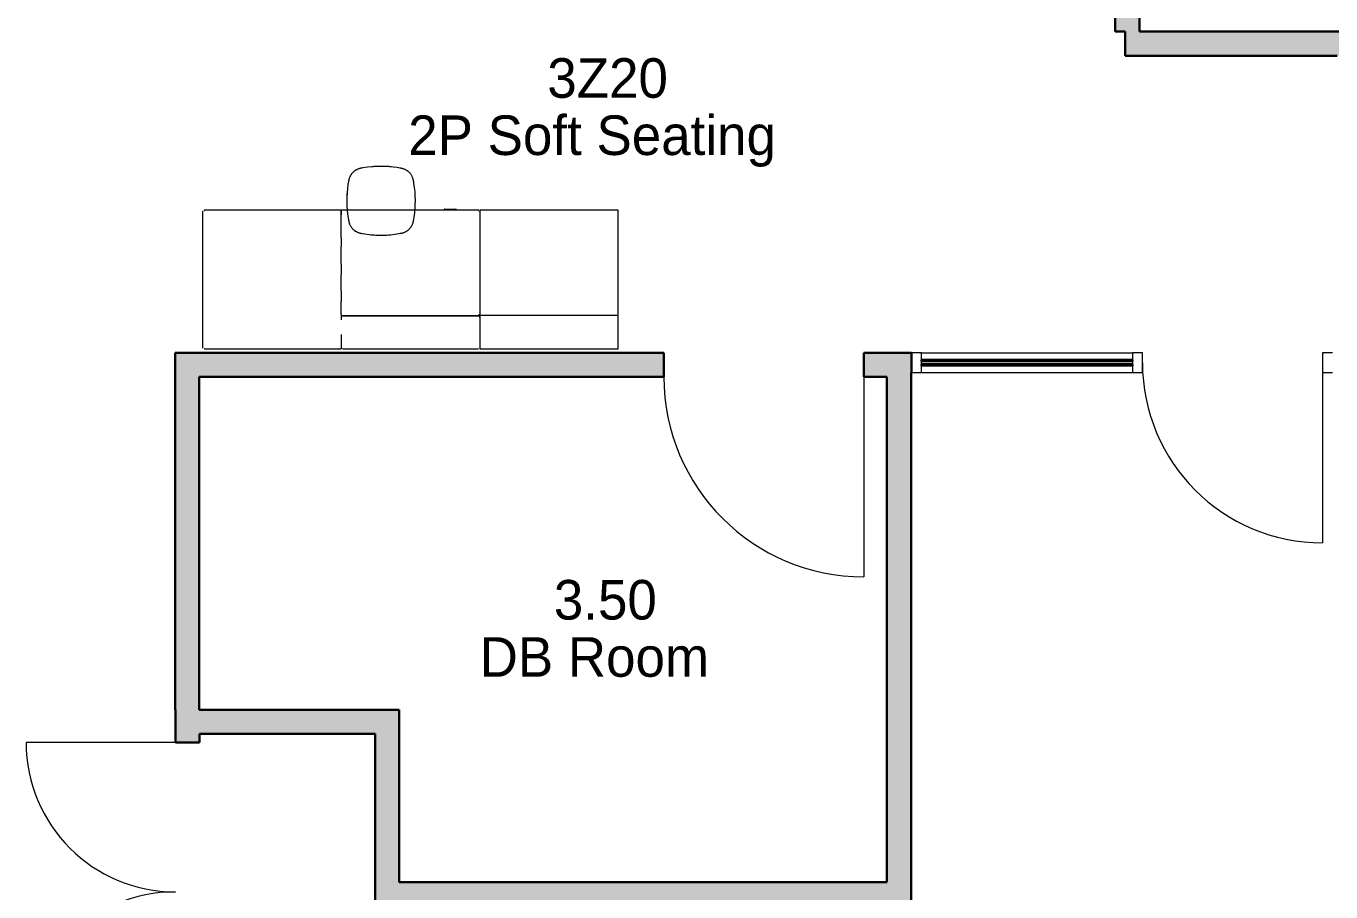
# Model space of a CAD drawing. Header units: millimetres. Extents: x 155927 to 317870, y -36033 to 97293.
# Drawn here: x 161998 to 168592, y 24185 to 28558 of the extents above; entities that cross this region are included whole.
import ezdxf

# ---------------------------------------------------------------- set-up
doc = ezdxf.new("R2010")
doc.units = ezdxf.units.MM
doc.header["$MEASUREMENT"] = 0
for name, color, linetype, lineweight in [('A-AREA-IDEN', 7, 'CONTINUOUS', 9), ('A-DETL-THIN', 8, 'CONTINUOUS', 9), ('A-DOOR', 4, 'CONTINUOUS', 9), ('A-GLAZ-CURT', 7, 'CONTINUOUS', 9), ('A-GLAZ-CWMG', 7, 'CONTINUOUS', 9), ('A-WALL', 7, 'CONTINUOUS', 9), ('A-WALL-PATT', 7, 'CONTINUOUS', 9), ('I-FURN', 8, 'CONTINUOUS', 9), ('I-WALL', 7, 'CONTINUOUS', 9)]:
    doc.layers.add(name, color=color, linetype=linetype, lineweight=lineweight)
doc.styles.add('Century Gothic', font='GOTHIC.TTF', dxfattribs={"height": 200})

msp = doc.modelspace()

# ---------------------------------------------------------------- hatches: boundary and pattern name
at = {"layer": 'A-GLAZ-CURT'}
h = msp.add_hatch(color=256, dxfattribs=at)
h.paths.add_polyline_path([(166799.8, 26843.6), (166799.8, 26849.6), (166522.8, 26849.6), (166522.8, 26843.6)], flags=0)
h.paths.add_polyline_path([(166522.8, 26865.6), (166799.8, 26865.6), (166799.8, 26871.6), (166522.8, 26871.6)], flags=0)
h = msp.add_hatch(color=256, dxfattribs=at)
h.paths.add_polyline_path([(166799.8, 26843.6), (167589.8, 26843.6), (167589.8, 26849.6), (166799.8, 26849.6)], flags=0)
h.paths.add_polyline_path([(167589.8, 26865.6), (167589.8, 26871.6), (166799.8, 26871.6), (166799.8, 26865.6), (167300.5, 26865.6)], flags=0)
at = {"layer": 'A-WALL-PATT'}
h = msp.add_hatch(color=256, dxfattribs=at)
h.paths.add_polyline_path([(167552.4, 28529.6), (167624.4, 28529.6), (167624.4, 33185.6), (167502.4, 33185.6), (167502.4, 28529.6)], flags=0)
h.paths.add_polyline_path([(167624.4, 34095.6), (167624.4, 34245.6), (167502.4, 34245.6), (167502.4, 34095.6)], flags=0)
for points in [[(168661.9, 28407.6), (168674.4, 28407.6), (168674.4, 28529.6), (167552.4, 28529.6), (167552.4, 28407.6), (168624.4, 28407.6)], [(166472.8, 26805.6), (166472.8, 26907.6), (166470.8, 26907.6), (166470.8, 26805.6)], [(162750.8, 25104.6), (162872.8, 25104.6), (162872.8, 26785.6), (162750.8, 26785.6), (162750.8, 25435.9)], [(166470.8, 24233.6), (166470.8, 26785.6), (166348.8, 26785.6), (166348.8, 24233.6)], [(163762, 24982.6), (163884, 24982.6), (163884, 25104.6), (162874.8, 25104.6), (162874.8, 24982.6)], [(163762, 23382.6), (163884, 23382.6), (163884, 24982.6), (163762, 24982.6)], [(166348.8, 24131.6), (166470.8, 24131.6), (166470.8, 24233.6), (163884, 24233.6), (163884, 24131.6), (164894.8, 24131.6)]]:
    msp.add_hatch(color=256, dxfattribs=at).paths.add_polyline_path(points, flags=0)
h = msp.add_hatch(color=256, dxfattribs=at)
h.paths.add_polyline_path([(166470.8, 26785.6), (166470.8, 26907.6), (166231.3, 26907.6), (166231.3, 26785.6), (166348.8, 26785.6)], flags=0)
h.paths.add_polyline_path([(165195.5, 26785.6), (165221.3, 26785.6), (165221.3, 26907.6), (162750.8, 26907.6), (162750.8, 26785.6), (165045.1, 26785.6)], flags=0)
h = msp.add_hatch(color=256, dxfattribs=at)
h.paths.add_polyline_path([(162874.8, 23260.6), (162874.8, 23429.6), (162752.8, 23429.6), (162752.8, 23260.6)], flags=0)
h.paths.add_polyline_path([(162874.8, 24939.6), (162874.8, 25104.6), (162752.8, 25104.6), (162752.8, 24939.6)], flags=0)

# ---------------------------------------------------------------- linework, layer by layer
at = {"layer": 'A-DETL-THIN'}
for p, q in [((164990.8, 27627.2), (164290.8, 27627.2)), ((164290.8, 27627.2), (164290.8, 27096.7)), ((164990.8, 27096.7), (164990.8, 27627.2)), ((164990.8, 27096.7), (164290.8, 27096.7)), ((164290.8, 27096.7), (164290.8, 26927.2)), ((164990.8, 26927.2), (164990.8, 27096.7)), ((164290.8, 26927.2), (164990.8, 26927.2))]:
    msp.add_line(p, q, dxfattribs=at)
at = {"layer": 'A-DOOR', "lineweight": 20}
msp.add_line((168549.8, 26857.6), (168549.8, 25947.6), dxfattribs=at)
at = {"layer": 'A-DOOR'}
for p, q in [((166231.3, 26785.6), (166231.3, 25775.6)), ((162752.8, 24939.6), (161997.8, 24939.6))]:
    msp.add_line(p, q, dxfattribs=at)
for centre, radius, start, end in [((168549.8, 26857.6), 910, 180, 270), ((166231.3, 26785.6), 1010, 180, 270), ((162752.8, 24939.6), 755, 180, 270), ((162752.8, 23429.6), 755, 90, 180)]:
    msp.add_arc(centre, radius, start, end, dxfattribs=at)
at = {"layer": 'A-GLAZ-CURT', "lineweight": 30}
for p, q in [((166799.8, 26871.6), (166522.8, 26871.6)), ((166522.8, 26871.6), (166522.8, 26865.6)), ((166522.8, 26865.6), (166799.8, 26865.6)), ((166799.8, 26849.6), (166522.8, 26849.6)), ((166522.8, 26849.6), (166522.8, 26843.6)), ((166522.8, 26843.6), (166799.8, 26843.6)), ((167589.8, 26871.6), (166799.8, 26871.6)), ((166799.8, 26871.6), (166799.8, 26865.6)), ((166799.8, 26865.6), (166799.8, 26871.6)), ((166799.8, 26865.6), (167589.8, 26865.6)), ((167589.8, 26849.6), (166799.8, 26849.6)), ((166799.8, 26849.6), (166799.8, 26843.6)), ((166799.8, 26843.6), (166799.8, 26849.6)), ((166799.8, 26843.6), (167589.8, 26843.6)), ((167589.8, 26865.6), (167589.8, 26871.6)), ((167589.8, 26843.6), (167589.8, 26849.6))]:
    msp.add_line(p, q, dxfattribs=at)
at = {"layer": 'A-GLAZ-CWMG', "lineweight": 20, "extrusion": (0, 0, -1)}
for p, q in [((166522.8, 26907.6), (166472.8, 26907.6)), ((166472.8, 26907.6), (166472.8, 26807.6)), ((166522.8, 26807.6), (166522.8, 26907.6)), ((167639.8, 26907.6), (167589.8, 26907.6)), ((167589.8, 26907.6), (167589.8, 26807.6)), ((167639.8, 26807.6), (167639.8, 26907.6)), ((166472.8, 26807.6), (166522.8, 26807.6)), ((167589.8, 26807.6), (167639.8, 26807.6))]:
    msp.add_line(p, q, dxfattribs=at)
at = {"layer": 'A-GLAZ-CWMG'}
for p, q in [((166522.8, 26907.6), (166799.8, 26907.6)), ((166799.8, 26907.6), (167589.8, 26907.6)), ((166522.8, 26807.6), (166799.8, 26807.6)), ((166799.8, 26807.6), (167589.8, 26807.6))]:
    msp.add_line(p, q, dxfattribs=at)
at = {"layer": 'A-GLAZ-CWMG', "lineweight": 20}
for p, q in [((168599.8, 26907.6), (168549.8, 26907.6)), ((168549.8, 26907.6), (168549.8, 26807.6)), ((168549.8, 26807.6), (168599.8, 26807.6))]:
    msp.add_line(p, q, dxfattribs=at)
at = {"layer": 'A-WALL', "lineweight": 30}
for p, q in [((165221.3, 26907.6), (162750.8, 26907.6)), ((162750.8, 26907.6), (162750.8, 26785.6)), ((165221.3, 26785.6), (165221.3, 26907.6)), ((166470.8, 26907.6), (166231.3, 26907.6)), ((166231.3, 26907.6), (166231.3, 26785.6)), ((162750.8, 26785.6), (162750.8, 25104.6)), ((162872.8, 26785.6), (165221.3, 26785.6)), ((162872.8, 25104.6), (162872.8, 26785.6)), ((166231.3, 26785.6), (166348.8, 26785.6)), ((166348.8, 26785.6), (166348.8, 24233.6)), ((166470.8, 26785.6), (166470.8, 26805.6)), ((166470.8, 24233.6), (166470.8, 26785.6)), ((162750.8, 25104.6), (162752.8, 25104.6))]:
    msp.add_line(p, q, dxfattribs=at)
at = {"layer": 'I-FURN'}
for p, q in [((163663.3, 27829.5), (163660.7, 27827.9)), ((163665.9, 27831.1), (163663.3, 27829.5)), ((163668.6, 27832.5), (163665.9, 27831.1)), ((163671.3, 27833.8), (163668.6, 27832.5)), ((163674.1, 27835), (163671.3, 27833.8)), ((163677, 27836.1), (163674.1, 27835)), ((163679.8, 27837.1), (163677, 27836.1)), ((163682.8, 27838), (163679.8, 27837.1)), ((163685.7, 27838.8), (163682.8, 27838)), ((163688.7, 27839.4), (163685.7, 27838.8)), ((163701.5, 27841.7), (163688.7, 27839.4)), ((163722.9, 27844.9), (163701.5, 27841.7)), ((163744.4, 27847.2), (163722.9, 27844.9)), ((163766, 27848.6), (163744.4, 27847.2)), ((163787.6, 27849.2), (163766, 27848.6)), ((163809.3, 27848.9), (163787.6, 27849.2)), ((163830.9, 27847.8), (163809.3, 27848.9)), ((163852.4, 27845.8), (163830.9, 27847.8)), ((163873.8, 27842.9), (163852.4, 27845.8)), ((163895.1, 27839.1), (163873.8, 27842.9)), ((163896.9, 27838.8), (163895.1, 27839.1)), ((163899.8, 27838.1), (163896.9, 27838.8)), ((163902.8, 27837.2), (163899.8, 27838.1)), ((163905.7, 27836.3), (163902.8, 27837.2)), ((163908.5, 27835.2), (163905.7, 27836.3)), ((163911.3, 27834), (163908.5, 27835.2)), ((163914.1, 27832.8), (163911.3, 27834)), ((163916.8, 27831.4), (163914.1, 27832.8)), ((163919.5, 27829.9), (163916.8, 27831.4)), ((163922, 27828.2), (163919.5, 27829.9)), ((163628.4, 27779.3), (163624.7, 27758.1)), ((163628.8, 27781.2), (163628.4, 27779.3)), ((163629.5, 27784.2), (163628.8, 27781.2)), ((163630.4, 27787.1), (163629.5, 27784.2)), ((163631.3, 27790), (163630.4, 27787.1)), ((163632.4, 27792.8), (163631.3, 27790)), ((163633.6, 27795.7), (163632.4, 27792.8)), ((163634.9, 27798.4), (163633.6, 27795.7)), ((163636.3, 27801.1), (163634.9, 27798.4)), ((163637.8, 27803.8), (163636.3, 27801.1)), ((163639.4, 27806.3), (163637.8, 27803.8)), ((163641.1, 27808.9), (163639.4, 27806.3)), ((163643, 27811.3), (163641.1, 27808.9)), ((163644.9, 27813.7), (163643, 27811.3)), ((163646.9, 27816), (163644.9, 27813.7)), ((163649, 27818.2), (163646.9, 27816)), ((163651.2, 27820.3), (163649, 27818.2)), ((163653.4, 27822.3), (163651.2, 27820.3)), ((163655.8, 27824.3), (163653.4, 27822.3)), ((163658.2, 27826.1), (163655.8, 27824.3)), ((163660.7, 27827.9), (163658.2, 27826.1)), ((163924.6, 27826.5), (163922, 27828.2)), ((163927, 27824.7), (163924.6, 27826.5)), ((163929.4, 27822.8), (163927, 27824.7)), ((163931.7, 27820.8), (163929.4, 27822.8)), ((163933.9, 27818.7), (163931.7, 27820.8)), ((163936, 27816.5), (163933.9, 27818.7)), ((163938.1, 27814.3), (163936, 27816.5)), ((163940, 27811.9), (163938.1, 27814.3)), ((163941.9, 27809.5), (163940, 27811.9)), ((163943.6, 27807), (163941.9, 27809.5)), ((163945.3, 27804.5), (163943.6, 27807)), ((163946.8, 27801.8), (163945.3, 27804.5)), ((163948.3, 27799.2), (163946.8, 27801.8)), ((163949.6, 27796.4), (163948.3, 27799.2)), ((163950.9, 27793.6), (163949.6, 27796.4)), ((163952, 27790.8), (163950.9, 27793.6)), ((163953, 27787.9), (163952, 27790.8)), ((163953.9, 27785), (163953, 27787.9)), ((163954.6, 27782), (163953.9, 27785)), ((163955.3, 27779.1), (163954.6, 27782)), ((163958, 27764.2), (163955.3, 27779.1)), ((163961.1, 27743), (163958, 27764.2)), ((163619.8, 27715.5), (163618.6, 27694)), ((163621.8, 27736.9), (163619.8, 27715.5)), ((163624.7, 27758.1), (163621.8, 27736.9)), ((163963.4, 27721.6), (163961.1, 27743)), ((163964.8, 27700.2), (163963.4, 27721.6)), ((163965.3, 27678.7), (163964.8, 27700.2)), ((163618.6, 27694), (163618.3, 27672.5)), ((163618.3, 27672.5), (163618.8, 27651)), ((163618.8, 27651), (163620.2, 27629.6)), ((163961.9, 27614.4), (163963.9, 27635.7)), ((163963.9, 27635.7), (163965, 27657.2)), ((163965, 27657.2), (163965.3, 27678.7)), ((164110.8, 27632.2), (164110.8, 27627.2)), ((164111.9, 27632.2), (164110.8, 27632.2)), ((164110.8, 27632.2), (164170.8, 27632.2)), ((164170.8, 27632.2), (164169.8, 27632.2)), ((164170.8, 27627.2), (164170.8, 27632.2)), ((162890.8, 27618.6), (162890.9, 27618.9)), ((162890.8, 27618.2), (162890.8, 27618.6)), ((162890.8, 27217.2), (162890.8, 27618.4)), ((162890.9, 27619.6), (162891, 27620)), ((162890.9, 27619.3), (162890.9, 27619.6)), ((162890.9, 27618.9), (162890.9, 27619.3)), ((162891, 27620), (162891.1, 27620.3)), ((162891.1, 27620.3), (162891.2, 27620.7)), ((162891.2, 27620.7), (162891.3, 27621)), ((162891.3, 27621), (162891.4, 27621.4)), ((162891.4, 27621.4), (162891.5, 27621.7)), ((162891.5, 27621.7), (162891.7, 27622)), ((162891.7, 27622), (162891.8, 27622.4)), ((162891.8, 27622.4), (162892, 27622.7)), ((162897.6, 27626.9), (162897.9, 27627)), ((162897.9, 27627), (162898.3, 27627.1)), ((162898.3, 27627.1), (162898.7, 27627.1)), ((164285.8, 27627.2), (162898.6, 27627.2)), ((162898.7, 27627.1), (162899, 27627.2)), ((162899, 27627.2), (162899.4, 27627.2)), ((162899.4, 27627.2), (162899.7, 27627.2)), ((163590.8, 27627.2), (162899.8, 27627.2)), ((163590.8, 27627.2), (163590.8, 27619.4)), ((163620.7, 27627.2), (163590.8, 27627.2)), ((163590.8, 27619.4), (163590.8, 27627.2)), ((163590.8, 27619.4), (163590.8, 27605.1)), ((163590.8, 27487.8), (163590.8, 27619.4)), ((163620.2, 27629.6), (163622.5, 27608.2)), ((163622.5, 27608.2), (163625.6, 27587)), ((163625.6, 27587), (163628.4, 27571.6)), ((163628.4, 27571.6), (163629, 27568.7)), ((163629, 27568.7), (163629.8, 27565.7)), ((163629.8, 27565.7), (163630.7, 27562.8)), ((163953.3, 27564.3), (163954.2, 27567.2)), ((163954.2, 27567.2), (163954.9, 27570.1)), ((163954.9, 27570.1), (163955.3, 27571.9)), ((163955.3, 27571.9), (163959, 27593.1)), ((163959, 27593.1), (163961.9, 27614.4)), ((164281.8, 27627.2), (163962.4, 27627.2)), ((164115.8, 27629.7), (164115.8, 27627.2)), ((164165.8, 27627.2), (164165.8, 27629.7)), ((164281.8, 27627.2), (164282.2, 27627.2)), ((164282.2, 27627.2), (164282.6, 27627.2)), ((164282.6, 27627.2), (164282.9, 27627.1)), ((164282.9, 27627.1), (164283.3, 27627.1)), ((164283.3, 27627.1), (164283.6, 27627)), ((164283.6, 27627), (164284, 27626.9)), ((164289.6, 27622.8), (164289.8, 27622.4)), ((164289.8, 27622.4), (164289.9, 27622.1)), ((164289.9, 27622.1), (164290.1, 27621.8)), ((164290.1, 27621.8), (164290.2, 27621.5)), ((164290.2, 27621.5), (164290.3, 27621.1)), ((164290.3, 27621.1), (164290.5, 27620.8)), ((164290.5, 27620.8), (164290.6, 27620.4)), ((164290.6, 27620.4), (164290.6, 27620.1)), ((164290.6, 27620.1), (164290.7, 27619.7)), ((164290.7, 27619.7), (164290.8, 27619.4)), ((164290.8, 27619.4), (164290.8, 27619)), ((164290.8, 27619), (164290.8, 27618.7)), ((163630.7, 27562.8), (163631.7, 27559.9)), ((163631.7, 27559.9), (163632.8, 27557.1)), ((163632.8, 27557.1), (163634, 27554.3)), ((163634, 27554.3), (163635.4, 27551.6)), ((163635.4, 27551.6), (163636.8, 27548.9)), ((163636.8, 27548.9), (163638.4, 27546.3)), ((163638.4, 27546.3), (163640, 27543.7)), ((163640, 27543.7), (163641.8, 27541.2)), ((163641.8, 27541.2), (163643.6, 27538.8)), ((163643.6, 27538.8), (163645.6, 27536.4)), ((163645.6, 27536.4), (163647.6, 27534.2)), ((163647.6, 27534.2), (163649.8, 27532)), ((163649.8, 27532), (163652, 27529.9)), ((163652, 27529.9), (163654.3, 27527.9)), ((163654.3, 27527.9), (163656.7, 27526)), ((163656.7, 27526), (163659.1, 27524.2)), ((163659.1, 27524.2), (163661.6, 27522.5)), ((163661.6, 27522.5), (163664.2, 27520.9)), ((163664.2, 27520.9), (163666.9, 27519.4)), ((163666.9, 27519.4), (163669.6, 27518)), ((163669.6, 27518), (163672.3, 27516.7)), ((163672.3, 27516.7), (163675.2, 27515.5)), ((163675.2, 27515.5), (163678, 27514.4)), ((163678, 27514.4), (163680.9, 27513.5)), ((163680.9, 27513.5), (163683.8, 27512.7)), ((163683.8, 27512.7), (163686.8, 27511.9)), ((163686.8, 27511.9), (163688.7, 27511.6)), ((163688.7, 27511.6), (163710, 27507.9)), ((163710, 27507.9), (163731.5, 27505.1)), ((163731.5, 27505.1), (163753, 27503.1)), ((163753, 27503.1), (163774.6, 27502)), ((163774.6, 27502), (163796.2, 27501.8)), ((163796.2, 27501.8), (163817.8, 27502.4)), ((163817.8, 27502.4), (163839.4, 27503.9)), ((163839.4, 27503.9), (163860.9, 27506.2)), ((163860.9, 27506.2), (163882.3, 27509.5)), ((163882.3, 27509.5), (163895.1, 27511.8)), ((163895.1, 27511.8), (163898.1, 27512.5)), ((163898.1, 27512.5), (163901.1, 27513.2)), ((163901.1, 27513.2), (163904, 27514.1)), ((163904, 27514.1), (163906.9, 27515.1)), ((163906.9, 27515.1), (163909.7, 27516.2)), ((163909.7, 27516.2), (163912.5, 27517.4)), ((163912.5, 27517.4), (163915.2, 27518.8)), ((163915.2, 27518.8), (163917.9, 27520.2)), ((163917.9, 27520.2), (163920.5, 27521.8)), ((163920.5, 27521.8), (163923.1, 27523.4)), ((163923.1, 27523.4), (163925.6, 27525.2)), ((163925.6, 27525.2), (163928, 27527)), ((163928, 27527), (163930.4, 27529)), ((163930.4, 27529), (163932.6, 27531)), ((163932.6, 27531), (163934.8, 27533.1)), ((163934.8, 27533.1), (163936.9, 27535.3)), ((163936.9, 27535.3), (163938.9, 27537.6)), ((163938.9, 27537.6), (163940.8, 27540)), ((163940.8, 27540), (163942.6, 27542.5)), ((163942.6, 27542.5), (163944.3, 27545)), ((163944.3, 27545), (163945.9, 27547.6)), ((163945.9, 27547.6), (163947.5, 27550.2)), ((163947.5, 27550.2), (163948.9, 27552.9)), ((163948.9, 27552.9), (163950.1, 27555.7)), ((163950.1, 27555.7), (163951.3, 27558.5)), ((163951.3, 27558.5), (163952.4, 27561.4)), ((163952.4, 27561.4), (163953.3, 27564.3)), ((163590.8, 27487.8), (163590.8, 27443.7)), ((163590.8, 27354.6), (163590.8, 27443.7)), ((163590.8, 27354.6), (163590.8, 27301.5)), ((163590.8, 27220.8), (163590.8, 27301.5)), ((162890.8, 26937.2), (162890.8, 27217.2)), ((163590.8, 27220.8), (163590.8, 27164.1)), ((163590.8, 27105.5), (163590.8, 27164.1)), ((163590.8, 27100.7), (163590.8, 27105.5)), ((164290.6, 27103.5), (164290.5, 27103.1)), ((164290.7, 27103.8), (164290.6, 27103.5)), ((164290.8, 27104.5), (164290.7, 27104.2)), ((164290.7, 27104.2), (164290.7, 27103.8)), ((164290.8, 27105.2), (164290.8, 27104.9)), ((164290.8, 27104.9), (164290.8, 27104.5)), ((163590.8, 27101.2), (163590.8, 27086.8)), ((163590.8, 27096.6), (164281.8, 27096.6)), ((163590.8, 27085.8), (163590.8, 27073.9)), ((163599.8, 27094.9), (164281.8, 27094.9)), ((164281.9, 27096.6), (164281.8, 27096.6)), ((164282.3, 27096.6), (164281.9, 27096.6)), ((164282.6, 27096.6), (164282.3, 27096.6)), ((164283, 27096.7), (164282.6, 27096.6)), ((164283.4, 27096.7), (164283, 27096.7)), ((164283.7, 27096.8), (164283.4, 27096.7)), ((164284.1, 27096.9), (164283.7, 27096.8)), ((164284.4, 27097), (164284.1, 27096.9)), ((164284.8, 27097.1), (164284.4, 27097)), ((164285.1, 27097.2), (164284.8, 27097.1)), ((164285.4, 27097.4), (164285.1, 27097.2)), ((164285.8, 27097.5), (164285.4, 27097.4)), ((164286.1, 27097.7), (164285.8, 27097.5)), ((164286.4, 27097.8), (164286.1, 27097.7)), ((164286.7, 27098), (164286.4, 27097.8)), ((164287, 27098.2), (164286.7, 27098)), ((164287.3, 27098.4), (164287, 27098.2)), ((164287.6, 27098.7), (164287.3, 27098.4)), ((164287.8, 27098.9), (164287.6, 27098.7)), ((164288.1, 27099.2), (164287.8, 27098.9)), ((164288.4, 27099.4), (164288.1, 27099.2)), ((164288.6, 27099.7), (164288.4, 27099.4)), ((164288.8, 27099.9), (164288.6, 27099.7)), ((164289.1, 27100.2), (164288.8, 27099.9)), ((164289.3, 27100.5), (164289.1, 27100.2)), ((164289.5, 27100.8), (164289.3, 27100.5)), ((164289.6, 27101.1), (164289.5, 27100.8)), ((164289.8, 27101.5), (164289.6, 27101.1)), ((164290, 27101.8), (164289.8, 27101.5)), ((164290.1, 27102.1), (164290, 27101.8)), ((164290.3, 27102.4), (164290.1, 27102.1)), ((164290.4, 27102.8), (164290.3, 27102.4)), ((164290.5, 27103.1), (164290.4, 27102.8)), ((163590.8, 27000.1), (163590.8, 26985.6)), ((163590.8, 26985.8), (163590.8, 26937.2)), ((162890.8, 26936.1), (162890.8, 26936.2)), ((162890.8, 26935.7), (162890.8, 26936.1)), ((162890.9, 26935.4), (162890.8, 26935.7)), ((162890.9, 26935), (162890.9, 26935.4)), ((162891, 26934.7), (162890.9, 26935)), ((162891, 26934.3), (162891, 26934.7)), ((162891.1, 26934), (162891, 26934.3)), ((162891.2, 26933.6), (162891.1, 26934)), ((162891.3, 26933.3), (162891.2, 26933.6)), ((162891.4, 26932.9), (162891.3, 26933.3)), ((162891.6, 26932.6), (162891.4, 26932.9)), ((162891.7, 26932.3), (162891.6, 26932.6)), ((162891.9, 26932), (162891.7, 26932.3)), ((162892.1, 26931.6), (162891.9, 26932)), ((162898, 26927.4), (162897.7, 26927.5)), ((162898.4, 26927.3), (162898, 26927.4)), ((162898.8, 26927.3), (162898.4, 26927.3)), ((162899.1, 26927.2), (162898.8, 26927.3)), ((162899.5, 26927.2), (162899.1, 26927.2)), ((162899.8, 26927.2), (162899.5, 26927.2)), ((162899.8, 26927.2), (163590.8, 26927.2)), ((163590.8, 26937.2), (163590.8, 26935)), ((163590.8, 26935), (163590.8, 26927.2)), ((163591, 26934.7), (163590.9, 26935)), ((163591, 26934.3), (163591, 26934.7)), ((163591.1, 26934), (163591, 26934.3)), ((163591.2, 26933.6), (163591.1, 26934)), ((163591.3, 26933.3), (163591.2, 26933.6)), ((163591.4, 26932.9), (163591.3, 26933.3)), ((163598, 26927.4), (163597.7, 26927.5)), ((163598.4, 26927.3), (163598, 26927.4)), ((163598.8, 26927.3), (163598.4, 26927.3)), ((163599.1, 26927.2), (163598.8, 26927.3)), ((163599.5, 26927.2), (163599.1, 26927.2)), ((163599.8, 26927.2), (163599.5, 26927.2)), ((163599.8, 26927.2), (164281.8, 26927.2)), ((164282.3, 26927.2), (164281.9, 26927.2)), ((164282.6, 26927.2), (164282.3, 26927.2)), ((164283, 26927.3), (164282.6, 26927.2)), ((164283.4, 26927.3), (164283, 26927.3)), ((164283.7, 26927.4), (164283.4, 26927.3)), ((164284.1, 26927.5), (164283.7, 26927.4)), ((164290.4, 26933.4), (164290.3, 26933)), ((164290.5, 26933.7), (164290.4, 26933.4)), ((164290.6, 26934.1), (164290.5, 26933.7)), ((164290.7, 26934.4), (164290.6, 26934.1)), ((164290.8, 26935.1), (164290.7, 26934.8)), ((164290.7, 26934.8), (164290.7, 26934.4))]:
    msp.add_line(p, q, dxfattribs=at)
for centre, radius, start, end in [((163703.2, 27764.6), 76.2, 121.55394, 123.57497), ((163703.2, 27764.6), 76.2, 100.93456, 104.91656), ((163791.3, 27308.5), 540.7, 99.91858, 100.93456), ((163791.3, 27308.5), 540.7, 94.01005, 94.73462), ((163791.3, 27308.5), 540.7, 91.98605, 93.59845), ((163791.3, 27308.5), 540.7, 84.5828, 87.94567), ((163791.3, 27308.5), 540.7, 78.92623, 79.82782), ((163880.5, 27764.4), 76.2, 74.93867, 78.92623), ((163880.5, 27764.4), 76.2, 53.94792, 58.45502), ((164155.5, 27675.5), 537.2, 168.85579, 169.76321), ((163703.2, 27764.6), 76.2, 164.87379, 168.85579), ((163703.2, 27764.6), 76.2, 143.85586, 148.35146), ((163880.5, 27764.4), 76.2, 31.70269, 33.72002), ((163880.5, 27764.4), 76.2, 11.11692, 15.10448), ((163428.1, 27675.5), 537.2, 10.10962, 11.11692), ((164155.5, 27675.5), 537.2, 174.63119, 177.97178), ((163428.1, 27675.5), 537.2, 4.11967, 4.85497), ((163428.1, 27675.5), 537.2, 2.05, 3.70564), ((164155.5, 27675.5), 537.2, 182.05984, 183.71474), ((164155.5, 27675.5), 537.2, 184.12951, 184.87031), ((163428.1, 27675.5), 537.2, 354.61563, 357.98201), ((164155.5, 27675.5), 537.2, 190.1411, 191.14421), ((163703.2, 27586.4), 76.2, 191.14421, 195.12621), ((163880.5, 27586.6), 76.2, 344.89552, 348.88308), ((163428.1, 27675.5), 537.2, 348.88308, 349.79051), ((163703.2, 27586.4), 76.2, 211.76359, 213.78462), ((163703.2, 27586.4), 76.2, 234.06551, 238.5611), ((163703.2, 27586.4), 76.2, 255.08344, 259.06544), ((163791.3, 28042.5), 540.7, 259.06544, 259.96703), ((163791.3, 28042.5), 540.7, 264.6821, 268.08488), ((163791.3, 28042.5), 540.7, 272.12526, 273.73766), ((163791.3, 28042.5), 540.7, 274.14926, 274.87383), ((163791.3, 28042.5), 540.7, 280.05779, 281.07377), ((163880.5, 27586.6), 76.2, 281.07377, 285.06133), ((163880.5, 27586.6), 76.2, 301.65954, 303.67687), ((163880.5, 27586.6), 76.2, 323.90477, 328.41187)]:
    msp.add_arc(centre, radius, start, end, dxfattribs=at)
for centre, major_axis, start_param, end_param in [((163599.8, 27085.9), (-9, 0), 6.021439, 6.283185), ((163599.8, 27085.9), (-9, 0), 5.759635, 6.021436), ((163599.8, 27085.9), (-9, 0), 5.497828, 5.759627), ((163599.8, 27085.9), (9, 0), 1.570797, 2.356225), ((164281.8, 27085.9), (-9, 0), 3.141593, 4.712389)]:
    msp.add_ellipse(centre, major_axis=major_axis, ratio=0.997091, start_param=start_param, end_param=end_param, dxfattribs=at)
at = {"layer": 'I-WALL', "lineweight": 30}
for p, q in [((167624.4, 28529.6), (167624.4, 33185.6)), ((167502.4, 29805.6), (167502.4, 28529.6)), ((167502.4, 28529.6), (167552.4, 28529.6)), ((167552.4, 28529.6), (167552.4, 28407.6)), ((168674.4, 28529.6), (167624.4, 28529.6)), ((167552.4, 28407.6), (168624.4, 28407.6)), ((166472.8, 26907.6), (166470.8, 26907.6)), ((166472.8, 26805.6), (166472.8, 26907.6)), ((166470.8, 26805.6), (166472.8, 26805.6)), ((162752.8, 25104.6), (162752.8, 24939.6)), ((162874.8, 25104.6), (162872.8, 25104.6)), ((163884, 25104.6), (162874.8, 25104.6)), ((163884, 24982.6), (163884, 25104.6)), ((162752.8, 24939.6), (162874.8, 24939.6)), ((162874.8, 24982.6), (163762, 24982.6)), ((162874.8, 24939.6), (162874.8, 24982.6)), ((163762, 24982.6), (163762, 23382.6)), ((163884, 24233.6), (163884, 24982.6)), ((166348.8, 24233.6), (163884, 24233.6)), ((166470.8, 24131.6), (166470.8, 24233.6))]:
    msp.add_line(p, q, dxfattribs=at)

# ---------------------------------------------------------------- texts
at = {"layer": 'A-AREA-IDEN', "style": 'Century Gothic'}
for s, p in [('3Z20', (164632.1, 28195.5)), ('2P Soft Seating', (163929.1, 27906.5)), ('3.50', (164665.1, 25560.1)), ('DB Room', (164290.1, 25271.1))]:
    msp.add_text(s, height=200, dxfattribs=at).set_placement(p)

doc.saveas('drawing.dxf')
